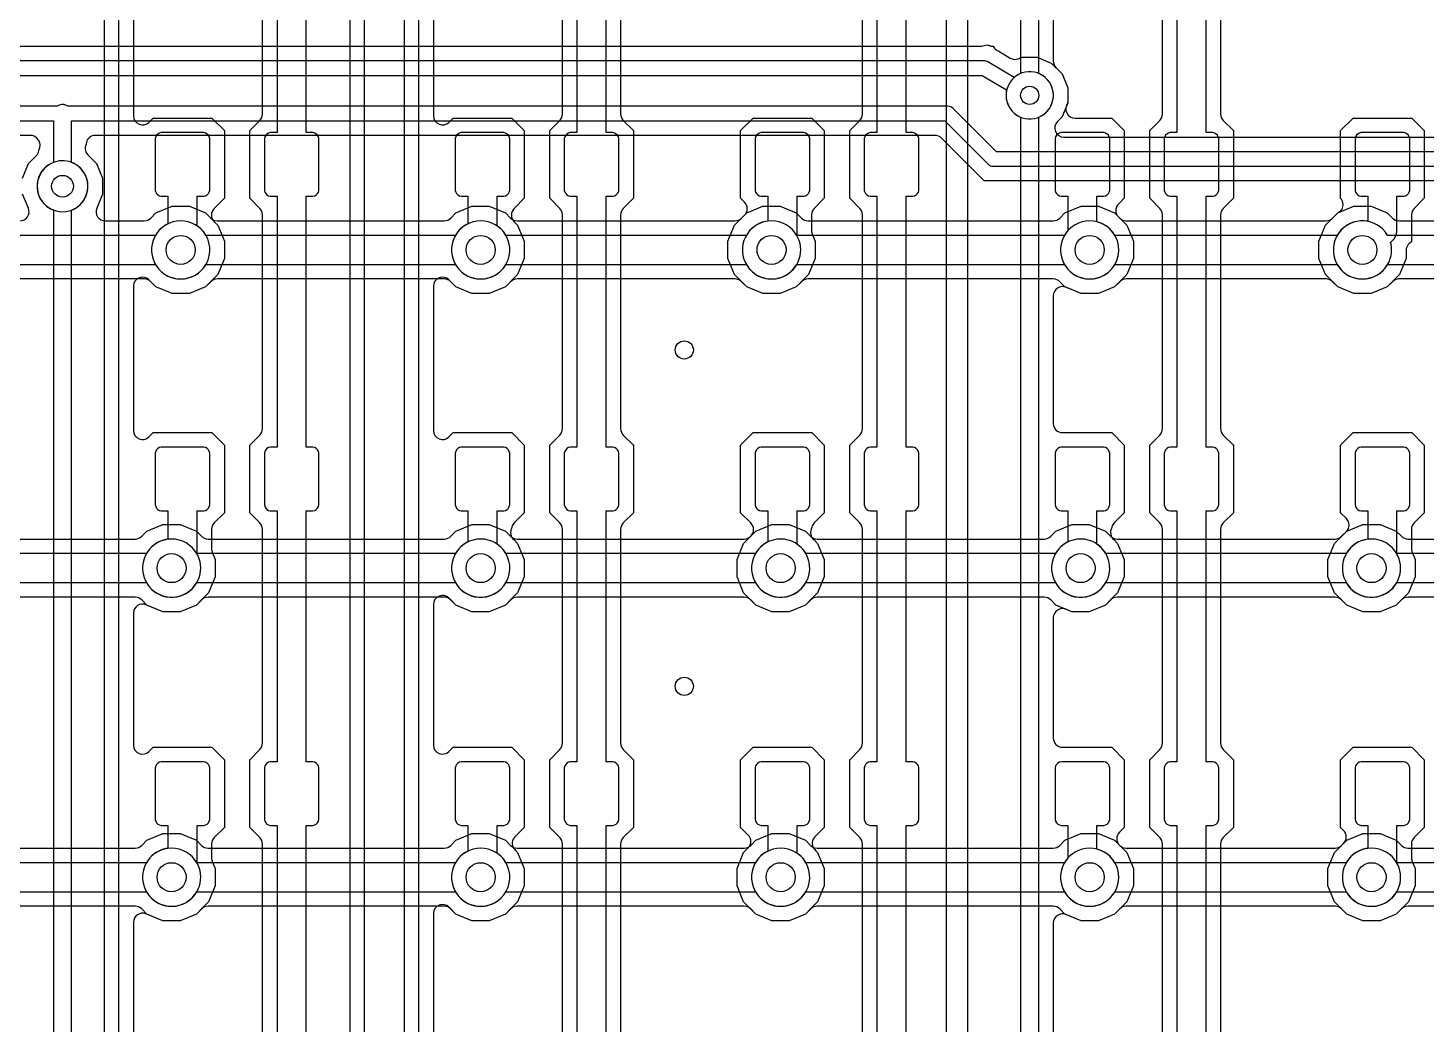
# Model space of a CAD drawing. Header units: millimetres. Extents: x -12.6 to 79.4, y -27 to 65.1.
# Drawn here: x 28.17 to 47.7, y 8.74 to 22.66 of the extents above; entities that cross this region are included whole.
import ezdxf

# ---------------------------------------------------------------- set-up
doc = ezdxf.new("R2010")
doc.units = ezdxf.units.MM

msp = doc.modelspace()

# ---------------------------------------------------------------- linework, layer by layer
at = {"layer": '16_copper'}
for points in [[(33.426, 43.392), (33.426, 4.76)], [(41.3, 4.386), (41.3, 42.99)], [(32.664, 42.738), (32.664, -4.369)], [(29.235, 42.503), (29.235, -4.257)], [(31.648, 24.702), (31.648, 21.196), (31.553, 21.196), (31.529, 21.19), (31.507, 21.177), (31.49, 21.16), (31.477, 21.138), (31.471, 21.114), (31.471, 20.39), (31.477, 20.366), (31.49, 20.344), (31.507, 20.326), (31.529, 20.314), (31.553, 20.307), (31.648, 20.307), (31.648, 16.802), (31.553, 16.802), (31.529, 16.796), (31.507, 16.783), (31.49, 16.765), (31.477, 16.744), (31.471, 16.719), (31.471, 15.996), (31.477, 15.972), (31.49, 15.95), (31.507, 15.932), (31.529, 15.92), (31.553, 15.913), (31.648, 15.913), (31.648, 12.408), (31.553, 12.408), (31.529, 12.401), (31.507, 12.389), (31.49, 12.371), (31.477, 12.349), (31.471, 12.325), (31.471, 11.602), (31.477, 11.577), (31.49, 11.556), (31.507, 11.538), (31.529, 11.525), (31.553, 11.519), (31.648, 11.519), (31.648, 8.014)], [(32.055, 8.014), (32.055, 11.519), (32.15, 11.519), (32.174, 11.525), (32.196, 11.538), (32.214, 11.556), (32.226, 11.577), (32.233, 11.602), (32.233, 12.325), (32.226, 12.349), (32.214, 12.371), (32.196, 12.389), (32.174, 12.401), (32.15, 12.408), (32.055, 12.408), (32.055, 15.913), (32.15, 15.913), (32.174, 15.92), (32.196, 15.932), (32.214, 15.95), (32.226, 15.972), (32.233, 15.996), (32.233, 16.719), (32.226, 16.744), (32.214, 16.765), (32.196, 16.783), (32.174, 16.796), (32.15, 16.802), (32.055, 16.802), (32.055, 20.307), (32.15, 20.307), (32.174, 20.314), (32.196, 20.326), (32.214, 20.344), (32.226, 20.366), (32.233, 20.39), (32.233, 21.114), (32.226, 21.138), (32.214, 21.16), (32.196, 21.177), (32.174, 21.19), (32.15, 21.196), (32.055, 21.196), (32.055, 24.702)], [(35.839, 24.702), (35.839, 21.196), (35.744, 21.196), (35.72, 21.19), (35.698, 21.177), (35.681, 21.16), (35.668, 21.138), (35.662, 21.114), (35.662, 20.39), (35.668, 20.366), (35.681, 20.344), (35.698, 20.326), (35.72, 20.314), (35.744, 20.307), (35.839, 20.307), (35.839, 16.802), (35.744, 16.802), (35.72, 16.796), (35.698, 16.783), (35.681, 16.765), (35.668, 16.744), (35.662, 16.719), (35.662, 15.996), (35.668, 15.972), (35.681, 15.95), (35.698, 15.932), (35.72, 15.92), (35.744, 15.913), (35.839, 15.913), (35.839, 12.408), (35.744, 12.408), (35.72, 12.401), (35.698, 12.389), (35.681, 12.371), (35.668, 12.349), (35.662, 12.325), (35.662, 11.602), (35.668, 11.577), (35.681, 11.556), (35.698, 11.538), (35.72, 11.525), (35.744, 11.519), (35.839, 11.519), (35.839, 8.014)], [(36.246, 8.014), (36.246, 11.519), (36.341, 11.519), (36.365, 11.525), (36.387, 11.538), (36.405, 11.556), (36.417, 11.577), (36.424, 11.602), (36.424, 12.325), (36.417, 12.349), (36.405, 12.371), (36.387, 12.389), (36.365, 12.401), (36.341, 12.408), (36.246, 12.408), (36.246, 15.913), (36.341, 15.913), (36.365, 15.92), (36.387, 15.932), (36.405, 15.95), (36.417, 15.972), (36.424, 15.996), (36.424, 16.719), (36.417, 16.744), (36.405, 16.765), (36.387, 16.783), (36.365, 16.796), (36.341, 16.802), (36.246, 16.802), (36.246, 20.307), (36.341, 20.307), (36.365, 20.314), (36.387, 20.326), (36.405, 20.344), (36.417, 20.366), (36.424, 20.39), (36.424, 21.114), (36.417, 21.138), (36.405, 21.16), (36.387, 21.177), (36.365, 21.19), (36.341, 21.196), (36.246, 21.196), (36.246, 24.702)], [(40.03, 24.702), (40.03, 21.196), (39.935, 21.196), (39.911, 21.19), (39.889, 21.177), (39.872, 21.16), (39.859, 21.138), (39.853, 21.114), (39.853, 20.39), (39.859, 20.366), (39.872, 20.344), (39.889, 20.326), (39.911, 20.314), (39.935, 20.307), (40.03, 20.307), (40.03, 16.802), (39.935, 16.802), (39.911, 16.796), (39.889, 16.783), (39.872, 16.765), (39.859, 16.744), (39.853, 16.719), (39.853, 15.996), (39.859, 15.972), (39.872, 15.95), (39.889, 15.932), (39.911, 15.92), (39.935, 15.913), (40.03, 15.913), (40.03, 12.408), (39.935, 12.408), (39.911, 12.401), (39.889, 12.389), (39.872, 12.371), (39.859, 12.349), (39.853, 12.325), (39.853, 11.602), (39.859, 11.577), (39.872, 11.556), (39.889, 11.538), (39.911, 11.525), (39.935, 11.519), (40.03, 11.519), (40.03, 8.014)], [(40.437, 8.014), (40.437, 11.519), (40.532, 11.519), (40.556, 11.525), (40.578, 11.538), (40.596, 11.556), (40.608, 11.577), (40.615, 11.602), (40.615, 12.325), (40.608, 12.349), (40.596, 12.371), (40.578, 12.389), (40.556, 12.401), (40.532, 12.408), (40.437, 12.408), (40.437, 15.913), (40.532, 15.913), (40.556, 15.92), (40.578, 15.932), (40.596, 15.95), (40.608, 15.972), (40.615, 15.996), (40.615, 16.719), (40.608, 16.744), (40.596, 16.765), (40.578, 16.783), (40.556, 16.796), (40.532, 16.802), (40.437, 16.802), (40.437, 20.307), (40.532, 20.307), (40.556, 20.314), (40.578, 20.326), (40.596, 20.344), (40.608, 20.366), (40.615, 20.39), (40.615, 21.114), (40.608, 21.138), (40.596, 21.16), (40.578, 21.177), (40.556, 21.19), (40.532, 21.196), (40.437, 21.196), (40.437, 24.702)], [(44.221, 24.702), (44.221, 21.196), (44.126, 21.196), (44.102, 21.19), (44.08, 21.177), (44.063, 21.16), (44.05, 21.138), (44.044, 21.114), (44.044, 20.39), (44.05, 20.366), (44.063, 20.344), (44.08, 20.326), (44.102, 20.314), (44.126, 20.307), (44.221, 20.307), (44.221, 16.802), (44.126, 16.802), (44.102, 16.796), (44.08, 16.783), (44.063, 16.765), (44.05, 16.744), (44.044, 16.719), (44.044, 15.996), (44.05, 15.972), (44.063, 15.95), (44.08, 15.932), (44.102, 15.92), (44.126, 15.913), (44.221, 15.913), (44.221, 12.408), (44.126, 12.408), (44.102, 12.401), (44.08, 12.389), (44.063, 12.371), (44.05, 12.349), (44.044, 12.325), (44.044, 11.602), (44.05, 11.577), (44.063, 11.556), (44.08, 11.538), (44.102, 11.525), (44.126, 11.519), (44.221, 11.519), (44.221, 8.014)], [(44.628, 8.014), (44.628, 11.519), (44.723, 11.519), (44.747, 11.525), (44.769, 11.538), (44.787, 11.556), (44.799, 11.577), (44.806, 11.602), (44.806, 12.325), (44.799, 12.349), (44.787, 12.371), (44.769, 12.389), (44.747, 12.401), (44.723, 12.408), (44.628, 12.408), (44.628, 15.913), (44.723, 15.913), (44.747, 15.92), (44.769, 15.932), (44.787, 15.95), (44.799, 15.972), (44.806, 15.996), (44.806, 16.719), (44.799, 16.744), (44.787, 16.765), (44.769, 16.783), (44.747, 16.796), (44.723, 16.802), (44.628, 16.802), (44.628, 20.307), (44.723, 20.307), (44.747, 20.314), (44.769, 20.326), (44.787, 20.344), (44.799, 20.366), (44.806, 20.39), (44.806, 21.114), (44.799, 21.138), (44.787, 21.16), (44.769, 21.177), (44.747, 21.19), (44.723, 21.196), (44.628, 21.196), (44.628, 24.702)]]:
    msp.add_lwpolyline(points, dxfattribs=at)
for points in [[(33.63, 4.76), (33.63, 43.434, 0.198912)], [(40.996, 43.053), (40.996, 4.386, 0.687676)], [(32.868, -4.461), (32.868, 42.738, 0.943616)], [(29.439, -4.257), (29.439, 42.545, 0.198912)], [(42.037, 35.001), (42.037, 22.022, 0.666667), (42.037, 21.412), (42.037, -8.406)], [(42.291, -8.458), (42.291, 21.412, 0.666667), (42.291, 22.022), (42.291, 35.001, 0.966785)], [(31.445, 8.272), (31.445, 11.26, 0.198912), (31.408, 11.35), (31.267, 11.491), (31.267, 12.436), (31.408, 12.577, 0.198912), (31.445, 12.667), (31.445, 15.654, 0.198912), (31.408, 15.744), (31.267, 15.885), (31.267, 16.83), (31.408, 16.971, 0.198912), (31.445, 17.061), (31.445, 20.049, 0.198912), (31.408, 20.138), (31.267, 20.279), (31.267, 21.225), (31.408, 21.365, 0.198912), (31.445, 21.455), (31.445, 24.443, 0.198912)], [(35.636, 8.272), (35.636, 11.26, 0.198912), (35.599, 11.35), (35.458, 11.491), (35.458, 12.436), (35.599, 12.577, 0.198912), (35.636, 12.667), (35.636, 15.654, 0.198912), (35.599, 15.744), (35.458, 15.885), (35.458, 16.83), (35.599, 16.971, 0.198912), (35.636, 17.061), (35.636, 20.049, 0.198912), (35.599, 20.138), (35.458, 20.279), (35.458, 21.225), (35.599, 21.365, 0.198912), (35.636, 21.455), (35.636, 24.443, 0.198912)], [(36.449, 24.443), (36.449, 21.455, 0.198912), (36.486, 21.365), (36.627, 21.225), (36.627, 20.279), (36.486, 20.138, 0.198912), (36.449, 20.049), (36.449, 17.061, 0.198912), (36.486, 16.971), (36.627, 16.83), (36.627, 15.885), (36.486, 15.744, 0.198912), (36.449, 15.654), (36.449, 12.667, 0.198912), (36.486, 12.577), (36.627, 12.436), (36.627, 11.491), (36.486, 11.35, 0.198912), (36.449, 11.26), (36.449, 8.272, 0.198912)], [(39.827, 8.272), (39.827, 11.26, 0.198912), (39.79, 11.35), (39.649, 11.491), (39.649, 12.436), (39.79, 12.577, 0.198912), (39.827, 12.667), (39.827, 15.654, 0.198912), (39.79, 15.744), (39.649, 15.885), (39.649, 16.83), (39.79, 16.971, 0.198912), (39.827, 17.061), (39.827, 20.049, 0.198912), (39.79, 20.138), (39.649, 20.279), (39.649, 21.225), (39.79, 21.365, 0.198912), (39.827, 21.455), (39.827, 24.443, 0.198912)], [(44.018, 8.272), (44.018, 11.26, 0.198912), (43.981, 11.35), (43.84, 11.491), (43.84, 12.436), (43.981, 12.577, 0.198912), (44.018, 12.667), (44.018, 15.654, 0.198912), (43.981, 15.744), (43.84, 15.885), (43.84, 16.83), (43.981, 16.971, 0.198912), (44.018, 17.061), (44.018, 20.049, 0.198912), (43.981, 20.138), (43.84, 20.279), (43.84, 21.225), (43.981, 21.365, 0.198912), (44.018, 21.455), (44.018, 24.443, 0.198912)], [(44.831, 24.443), (44.831, 21.455, 0.198912), (44.868, 21.365), (45.009, 21.225), (45.009, 20.279), (44.868, 20.138, 0.198912), (44.831, 20.049), (44.831, 17.061, 0.198912), (44.868, 16.971), (45.009, 16.83), (45.009, 15.885), (44.868, 15.744, 0.198912), (44.831, 15.654), (44.831, 12.667, 0.198912), (44.868, 12.577), (45.009, 12.436), (45.009, 11.491), (44.868, 11.35, 0.198912), (44.831, 11.26), (44.831, 8.272, 0.198912)], [(29.642, 23.368), (29.642, 21.43, 0.668185), (29.859, 21.34), (29.918, 21.399), (30.737, 21.399), (30.912, 21.225), (30.912, 20.279), (30.771, 20.138, 0.426167), (30.771, 19.951), (30.819, 19.903), (30.912, 19.679), (30.912, 19.437), (30.819, 19.213), (30.648, 19.041), (30.423, 18.948), (30.181, 18.948), (29.957, 19.041), (29.859, 19.139, 0.668185), (29.642, 19.05), (29.642, 17.035, 0.668185), (29.859, 16.946), (29.918, 17.005), (30.737, 17.005), (30.912, 16.83), (30.912, 15.885), (30.771, 15.744, 0.198912), (30.734, 15.654), (30.734, 15.382, 0.098491), (30.744, 15.334), (30.785, 15.234), (30.785, 14.992), (30.692, 14.768), (30.521, 14.596), (30.296, 14.503), (30.054, 14.503), (29.817, 14.601, 0.534518), (29.642, 14.484), (29.642, 12.641, 0.668185), (29.859, 12.551), (29.918, 12.611), (30.737, 12.611), (30.912, 12.436), (30.912, 11.491), (30.771, 11.35, 0.198912), (30.734, 11.26), (30.734, 11.064, 0.098491), (30.744, 11.016), (30.785, 10.916), (30.785, 10.674), (30.692, 10.45), (30.521, 10.278), (30.296, 10.185), (30.054, 10.185), (29.817, 10.283, 0.534518), (29.642, 10.166), (29.642, 8.247, 0.668185)], [(33.833, 23.368), (33.833, 21.43, 0.668185), (34.05, 21.34), (34.109, 21.399), (34.928, 21.399), (35.103, 21.225), (35.103, 20.279), (34.962, 20.138, 0.426167), (34.962, 19.951), (35.01, 19.903), (35.103, 19.679), (35.103, 19.437), (35.01, 19.213), (34.839, 19.041), (34.614, 18.948), (34.372, 18.948), (34.148, 19.041), (34.05, 19.139, 0.668185), (33.833, 19.05), (33.833, 17.035, 0.668185), (34.05, 16.946), (34.109, 17.005), (34.928, 17.005), (35.103, 16.83), (35.103, 15.885), (34.962, 15.744, 0.133073), (34.929, 15.687), (34.928, 15.679, 0.358949), (34.962, 15.506), (35.01, 15.458), (35.103, 15.234), (35.103, 14.992), (35.01, 14.768), (34.839, 14.596), (34.614, 14.503), (34.372, 14.503), (34.148, 14.596), (34.05, 14.694, 0.668185), (33.833, 14.605), (33.833, 12.641, 0.668185), (34.05, 12.551), (34.109, 12.611), (34.928, 12.611), (35.103, 12.436), (35.103, 11.491), (34.971, 11.359, 0.345798), (34.952, 11.203), (34.97, 11.181, 0.095198), (35.01, 11.14), (35.103, 10.916), (35.103, 10.674), (35.01, 10.45), (34.839, 10.278), (34.614, 10.185), (34.372, 10.185), (34.148, 10.278), (34.05, 10.376, 0.668185), (33.833, 10.287), (33.833, 8.247, 0.668185)], [(42.494, 23.342), (42.494, 22.194, 0.198912), (42.531, 22.104), (42.616, 22.019), (42.697, 21.823), (42.697, 21.611, 0.63381), (42.8, 21.399), (43.31, 21.399), (43.485, 21.225), (43.485, 20.279), (43.404, 20.198, 0.414224), (43.404, 20.018), (43.519, 19.903), (43.612, 19.679), (43.612, 19.437), (43.519, 19.213), (43.348, 19.041), (43.123, 18.948), (42.881, 18.948), (42.67, 19.036, 0.534518), (42.494, 18.919), (42.494, 17.132, 0.414214), (42.621, 17.005), (43.31, 17.005), (43.485, 16.83), (43.485, 15.885), (43.344, 15.744, 0.133073), (43.311, 15.687), (43.31, 15.679, 0.358964), (43.344, 15.506), (43.392, 15.458), (43.485, 15.234), (43.485, 14.992), (43.392, 14.768), (43.221, 14.596), (42.996, 14.503), (42.754, 14.503), (42.67, 14.538, 0.534518), (42.494, 14.421), (42.494, 12.738, 0.414214), (42.621, 12.611), (43.31, 12.611), (43.485, 12.436), (43.485, 11.491), (43.417, 11.422, 0.414224), (43.417, 11.243), (43.519, 11.14), (43.612, 10.916), (43.612, 10.674), (43.519, 10.45), (43.348, 10.278), (43.123, 10.185), (42.881, 10.185), (42.67, 10.273, 0.534518), (42.494, 10.156), (42.494, 8.344, 0.414214)], [(28.778, -7.239), (28.778, 20.115, 0.981272), (28.537, 20.784), (28.494, 20.767, 0.654591), (28.524, 20.115), (28.524, -7.186)]]:
    msp.add_lwpolyline(points, format="xyb", dxfattribs=at)
for points in [[(38.436, 18.948), (38.212, 19.041), (38.04, 19.213), (37.948, 19.437), (37.948, 19.679), (38.04, 19.903), (38.181, 20.044, 0.414219), (38.181, 20.223), (38.125, 20.279), (38.125, 21.225), (38.3, 21.399), (39.119, 21.399), (39.294, 21.225), (39.294, 20.279), (39.153, 20.138, 0.198912), (39.116, 20.049), (39.116, 19.827, 0.098491), (39.126, 19.779), (39.167, 19.679), (39.167, 19.437), (39.074, 19.213), (38.903, 19.041), (38.678, 18.948)], [(46.691, 18.948), (46.467, 19.041), (46.295, 19.213), (46.203, 19.437), (46.203, 19.679), (46.295, 19.903), (46.468, 20.076, 0.400333), (46.534, 20.238), (46.529, 20.246, 0.064011), (46.507, 20.278), (46.507, 21.225), (46.682, 21.399), (47.501, 21.399), (47.676, 21.225), (47.676, 20.279), (47.535, 20.138, 0.198912), (47.498, 20.049), (47.498, 19.669, 0.308004), (47.422, 19.54), (47.422, 19.437), (47.329, 19.213), (47.158, 19.041), (46.933, 18.948)], [(30.382, 19.159, 0.665576), (30.531, 19.895), (30.531, 20.307), (30.626, 20.307), (30.65, 20.314), (30.672, 20.326), (30.69, 20.344), (30.702, 20.366), (30.709, 20.39), (30.709, 21.114), (30.702, 21.138), (30.69, 21.16), (30.672, 21.177), (30.65, 21.19), (30.626, 21.196), (30.029, 21.196), (30.005, 21.19), (29.983, 21.177), (29.966, 21.16), (29.953, 21.138), (29.947, 21.114), (29.947, 20.39), (29.953, 20.366), (29.966, 20.344), (29.983, 20.326), (30.005, 20.314), (30.029, 20.307), (30.124, 20.307), (30.124, 19.924), (30.122, 19.923), (30.076, 19.897), (30.034, 19.864), (29.996, 19.827), (29.964, 19.784), (29.937, 19.738), (29.917, 19.689), (29.903, 19.637), (29.896, 19.585), (29.896, 19.531), (29.903, 19.479), (29.917, 19.427), (29.937, 19.378), (29.964, 19.332), (29.996, 19.289), (30.034, 19.252), (30.076, 19.219), (30.122, 19.193), (30.171, 19.172), (30.223, 19.159), (30.276, 19.152), (30.329, 19.152)], [(34.573, 19.159, 0.665576), (34.722, 19.895), (34.722, 20.307), (34.817, 20.307), (34.841, 20.314), (34.863, 20.326), (34.881, 20.344), (34.893, 20.366), (34.9, 20.39), (34.9, 21.114), (34.893, 21.138), (34.881, 21.16), (34.863, 21.177), (34.841, 21.19), (34.817, 21.196), (34.22, 21.196), (34.196, 21.19), (34.174, 21.177), (34.157, 21.16), (34.144, 21.138), (34.138, 21.114), (34.138, 20.39), (34.144, 20.366), (34.157, 20.344), (34.174, 20.326), (34.196, 20.314), (34.22, 20.307), (34.315, 20.307), (34.315, 19.924), (34.313, 19.923), (34.267, 19.897), (34.225, 19.864), (34.187, 19.827), (34.155, 19.784), (34.128, 19.738), (34.108, 19.689), (34.094, 19.637), (34.087, 19.585), (34.087, 19.531), (34.094, 19.479), (34.108, 19.427), (34.128, 19.378), (34.155, 19.332), (34.187, 19.289), (34.225, 19.252), (34.267, 19.219), (34.313, 19.193), (34.362, 19.172), (34.414, 19.159), (34.467, 19.152), (34.52, 19.152)], [(38.637, 19.159, 0.453092), (38.943, 19.689), (38.922, 19.738), (38.913, 19.755), (38.913, 20.307), (39.008, 20.307), (39.032, 20.314), (39.054, 20.326), (39.072, 20.344), (39.084, 20.366), (39.091, 20.39), (39.091, 21.114), (39.084, 21.138), (39.072, 21.16), (39.054, 21.177), (39.032, 21.19), (39.008, 21.196), (38.411, 21.196), (38.387, 21.19), (38.365, 21.177), (38.348, 21.16), (38.335, 21.138), (38.329, 21.114), (38.329, 20.39), (38.335, 20.366), (38.348, 20.344), (38.365, 20.326), (38.387, 20.314), (38.411, 20.307), (38.506, 20.307), (38.506, 19.961), (38.478, 19.957), (38.426, 19.944), (38.377, 19.923), (38.331, 19.897), (38.289, 19.864), (38.251, 19.827), (38.219, 19.784), (38.192, 19.738), (38.172, 19.689), (38.158, 19.637), (38.151, 19.585), (38.151, 19.531), (38.158, 19.479), (38.172, 19.427), (38.192, 19.378), (38.219, 19.332), (38.251, 19.289), (38.289, 19.252), (38.331, 19.219), (38.377, 19.193), (38.426, 19.172), (38.478, 19.159), (38.531, 19.152), (38.584, 19.152)], [(43.082, 19.159, 0.797382), (43.104, 19.952), (43.104, 20.307), (43.199, 20.307), (43.223, 20.314), (43.245, 20.326), (43.263, 20.344), (43.275, 20.366), (43.282, 20.39), (43.282, 21.114), (43.275, 21.138), (43.263, 21.16), (43.245, 21.177), (43.223, 21.19), (43.199, 21.196), (42.602, 21.196), (42.578, 21.19), (42.556, 21.177), (42.539, 21.16), (42.526, 21.138), (42.52, 21.114), (42.52, 20.39), (42.526, 20.366), (42.539, 20.344), (42.556, 20.326), (42.578, 20.314), (42.602, 20.307), (42.697, 20.307), (42.697, 19.828), (42.696, 19.827), (42.664, 19.784), (42.637, 19.738), (42.617, 19.689), (42.603, 19.637), (42.596, 19.585), (42.596, 19.531), (42.603, 19.479), (42.617, 19.427), (42.637, 19.378), (42.664, 19.332), (42.696, 19.289), (42.734, 19.252), (42.776, 19.219), (42.822, 19.193), (42.871, 19.172), (42.923, 19.159), (42.976, 19.152), (43.029, 19.152)], [(46.892, 19.159, 0.414214), (47.212, 19.637), (47.205, 19.663, 0.25395), (47.295, 19.837), (47.295, 20.307), (47.39, 20.307), (47.414, 20.314), (47.436, 20.326), (47.454, 20.344), (47.466, 20.366), (47.473, 20.39), (47.473, 21.114), (47.466, 21.138), (47.454, 21.16), (47.436, 21.177), (47.414, 21.19), (47.39, 21.196), (46.793, 21.196), (46.769, 21.19), (46.747, 21.177), (46.73, 21.16), (46.717, 21.138), (46.711, 21.114), (46.711, 20.39), (46.717, 20.366), (46.73, 20.344), (46.747, 20.326), (46.769, 20.314), (46.793, 20.307), (46.888, 20.307), (46.888, 19.958), (46.839, 19.964), (46.786, 19.964), (46.733, 19.957), (46.681, 19.944), (46.632, 19.923), (46.586, 19.897), (46.544, 19.864), (46.506, 19.827), (46.474, 19.784), (46.447, 19.738), (46.427, 19.689), (46.413, 19.637), (46.406, 19.585), (46.406, 19.531), (46.413, 19.479), (46.427, 19.427), (46.447, 19.378), (46.474, 19.332), (46.506, 19.289), (46.544, 19.252), (46.586, 19.219), (46.632, 19.193), (46.681, 19.172), (46.733, 19.159), (46.786, 19.152), (46.839, 19.152)], [(38.563, 14.503), (38.339, 14.596), (38.167, 14.768), (38.075, 14.992), (38.075, 15.234), (38.167, 15.458), (38.266, 15.557, 0.426167), (38.266, 15.744), (38.125, 15.885), (38.125, 16.83), (38.3, 17.005), (39.119, 17.005), (39.294, 16.83), (39.294, 15.885), (39.153, 15.744, 0.133073), (39.12, 15.687), (39.119, 15.679, 0.358949), (39.153, 15.506), (39.201, 15.458), (39.294, 15.234), (39.294, 14.992), (39.201, 14.768), (39.03, 14.596), (38.805, 14.503)], [(46.818, 14.503), (46.594, 14.596), (46.422, 14.768), (46.33, 14.992), (46.33, 15.234), (46.422, 15.458), (46.588, 15.624, 0.414219), (46.588, 15.804), (46.507, 15.885), (46.507, 16.83), (46.682, 17.005), (47.501, 17.005), (47.676, 16.83), (47.676, 15.885), (47.535, 15.744, 0.198912), (47.498, 15.654), (47.498, 15.382, 0.098491), (47.508, 15.334), (47.549, 15.234), (47.549, 14.992), (47.456, 14.768), (47.285, 14.596), (47.06, 14.503)], [(30.255, 14.714, 0.453092), (30.561, 15.244), (30.54, 15.293), (30.531, 15.31), (30.531, 15.913), (30.626, 15.913), (30.65, 15.92), (30.672, 15.932), (30.69, 15.95), (30.702, 15.972), (30.709, 15.996), (30.709, 16.719), (30.702, 16.744), (30.69, 16.765), (30.672, 16.783), (30.65, 16.796), (30.626, 16.802), (30.029, 16.802), (30.005, 16.796), (29.983, 16.783), (29.966, 16.765), (29.953, 16.744), (29.947, 16.719), (29.947, 15.996), (29.953, 15.972), (29.966, 15.95), (29.983, 15.932), (30.005, 15.92), (30.029, 15.913), (30.124, 15.913), (30.124, 15.516), (30.096, 15.512), (30.044, 15.499), (29.995, 15.478), (29.949, 15.452), (29.907, 15.419), (29.869, 15.382), (29.837, 15.339), (29.81, 15.293), (29.79, 15.244), (29.776, 15.192), (29.769, 15.14), (29.769, 15.086), (29.776, 15.034), (29.79, 14.982), (29.81, 14.933), (29.837, 14.887), (29.869, 14.844), (29.907, 14.807), (29.949, 14.774), (29.995, 14.748), (30.044, 14.727), (30.096, 14.714), (30.149, 14.707), (30.202, 14.707)], [(34.573, 14.714, 0.665576), (34.722, 15.45), (34.722, 15.913), (34.817, 15.913), (34.841, 15.92), (34.863, 15.932), (34.881, 15.95), (34.893, 15.972), (34.9, 15.996), (34.9, 16.719), (34.893, 16.744), (34.881, 16.765), (34.863, 16.783), (34.841, 16.796), (34.817, 16.802), (34.22, 16.802), (34.196, 16.796), (34.174, 16.783), (34.157, 16.765), (34.144, 16.744), (34.138, 16.719), (34.138, 15.996), (34.144, 15.972), (34.157, 15.95), (34.174, 15.932), (34.196, 15.92), (34.22, 15.913), (34.315, 15.913), (34.315, 15.479), (34.313, 15.478), (34.267, 15.452), (34.225, 15.419), (34.187, 15.382), (34.155, 15.339), (34.128, 15.293), (34.108, 15.244), (34.094, 15.192), (34.087, 15.14), (34.087, 15.086), (34.094, 15.034), (34.108, 14.982), (34.128, 14.933), (34.155, 14.887), (34.187, 14.844), (34.225, 14.807), (34.267, 14.774), (34.313, 14.748), (34.362, 14.727), (34.414, 14.714), (34.467, 14.707), (34.52, 14.707)], [(38.764, 14.714, 0.665576), (38.913, 15.45), (38.913, 15.913), (39.008, 15.913), (39.032, 15.92), (39.054, 15.932), (39.072, 15.95), (39.084, 15.972), (39.091, 15.996), (39.091, 16.719), (39.084, 16.744), (39.072, 16.765), (39.054, 16.783), (39.032, 16.796), (39.008, 16.802), (38.411, 16.802), (38.387, 16.796), (38.365, 16.783), (38.348, 16.765), (38.335, 16.744), (38.329, 16.719), (38.329, 15.996), (38.335, 15.972), (38.348, 15.95), (38.365, 15.932), (38.387, 15.92), (38.411, 15.913), (38.506, 15.913), (38.506, 15.479), (38.504, 15.478), (38.458, 15.452), (38.416, 15.419), (38.378, 15.382), (38.346, 15.339), (38.319, 15.293), (38.299, 15.244), (38.285, 15.192), (38.278, 15.14), (38.278, 15.086), (38.285, 15.034), (38.299, 14.982), (38.319, 14.933), (38.346, 14.887), (38.378, 14.844), (38.416, 14.807), (38.458, 14.774), (38.504, 14.748), (38.553, 14.727), (38.605, 14.714), (38.658, 14.707), (38.711, 14.707)], [(42.955, 14.714, 0.665576), (43.104, 15.45), (43.104, 15.913), (43.199, 15.913), (43.223, 15.92), (43.245, 15.932), (43.263, 15.95), (43.275, 15.972), (43.282, 15.996), (43.282, 16.719), (43.275, 16.744), (43.263, 16.765), (43.245, 16.783), (43.223, 16.796), (43.199, 16.802), (42.602, 16.802), (42.578, 16.796), (42.556, 16.783), (42.539, 16.765), (42.526, 16.744), (42.52, 16.719), (42.52, 15.996), (42.526, 15.972), (42.539, 15.95), (42.556, 15.932), (42.578, 15.92), (42.602, 15.913), (42.697, 15.913), (42.697, 15.479), (42.695, 15.478), (42.649, 15.452), (42.607, 15.419), (42.569, 15.382), (42.537, 15.339), (42.51, 15.293), (42.49, 15.244), (42.476, 15.192), (42.469, 15.14), (42.469, 15.086), (42.476, 15.034), (42.49, 14.982), (42.51, 14.933), (42.537, 14.887), (42.569, 14.844), (42.607, 14.807), (42.649, 14.774), (42.695, 14.748), (42.744, 14.727), (42.796, 14.714), (42.849, 14.707), (42.902, 14.707)], [(47.019, 14.714, 0.453092), (47.325, 15.244), (47.304, 15.293), (47.295, 15.31), (47.295, 15.913), (47.39, 15.913), (47.414, 15.92), (47.436, 15.932), (47.454, 15.95), (47.466, 15.972), (47.473, 15.996), (47.473, 16.719), (47.466, 16.744), (47.454, 16.765), (47.436, 16.783), (47.414, 16.796), (47.39, 16.802), (46.793, 16.802), (46.769, 16.796), (46.747, 16.783), (46.73, 16.765), (46.717, 16.744), (46.711, 16.719), (46.711, 15.996), (46.717, 15.972), (46.73, 15.95), (46.747, 15.932), (46.769, 15.92), (46.793, 15.913), (46.888, 15.913), (46.888, 15.516), (46.86, 15.512), (46.808, 15.499), (46.759, 15.478), (46.713, 15.452), (46.671, 15.419), (46.633, 15.382), (46.601, 15.339), (46.574, 15.293), (46.554, 15.244), (46.54, 15.192), (46.533, 15.14), (46.533, 15.086), (46.54, 15.034), (46.554, 14.982), (46.574, 14.933), (46.601, 14.887), (46.633, 14.844), (46.671, 14.807), (46.713, 14.774), (46.759, 14.748), (46.808, 14.727), (46.86, 14.714), (46.913, 14.707), (46.966, 14.707)], [(38.563, 10.185), (38.339, 10.278), (38.167, 10.45), (38.075, 10.674), (38.075, 10.916), (38.167, 11.14), (38.232, 11.205, 0.414219), (38.232, 11.384), (38.125, 11.491), (38.125, 12.436), (38.3, 12.611), (39.119, 12.611), (39.294, 12.436), (39.294, 11.491), (39.162, 11.359, 0.345798), (39.143, 11.203), (39.161, 11.181, 0.095198), (39.201, 11.14), (39.294, 10.916), (39.294, 10.674), (39.201, 10.45), (39.03, 10.278), (38.805, 10.185)], [(46.818, 10.185), (46.594, 10.278), (46.422, 10.45), (46.33, 10.674), (46.33, 10.916), (46.422, 11.14), (46.55, 11.268, 0.414219), (46.55, 11.448), (46.507, 11.491), (46.507, 12.436), (46.682, 12.611), (47.501, 12.611), (47.676, 12.436), (47.676, 11.491), (47.535, 11.35, 0.198912), (47.498, 11.26), (47.498, 11.064, 0.098491), (47.508, 11.016), (47.549, 10.916), (47.549, 10.674), (47.456, 10.45), (47.285, 10.278), (47.06, 10.185)], [(30.255, 10.396, 0.453092), (30.561, 10.926), (30.54, 10.975), (30.531, 10.992), (30.531, 11.519), (30.626, 11.519), (30.65, 11.525), (30.672, 11.538), (30.69, 11.556), (30.702, 11.577), (30.709, 11.602), (30.709, 12.325), (30.702, 12.349), (30.69, 12.371), (30.672, 12.389), (30.65, 12.401), (30.626, 12.408), (30.029, 12.408), (30.005, 12.401), (29.983, 12.389), (29.966, 12.371), (29.953, 12.349), (29.947, 12.325), (29.947, 11.602), (29.953, 11.577), (29.966, 11.556), (29.983, 11.538), (30.005, 11.525), (30.029, 11.519), (30.124, 11.519), (30.124, 11.198), (30.096, 11.194), (30.044, 11.181), (29.995, 11.16), (29.949, 11.134), (29.907, 11.101), (29.869, 11.064), (29.837, 11.021), (29.81, 10.975), (29.79, 10.926), (29.776, 10.874), (29.769, 10.822), (29.769, 10.768), (29.776, 10.716), (29.79, 10.664), (29.81, 10.615), (29.837, 10.569), (29.869, 10.526), (29.907, 10.489), (29.949, 10.456), (29.995, 10.43), (30.044, 10.409), (30.096, 10.396), (30.149, 10.389), (30.202, 10.389)], [(34.573, 10.396, 0.665576), (34.722, 11.132), (34.722, 11.519), (34.817, 11.519), (34.841, 11.525), (34.863, 11.538), (34.881, 11.556), (34.893, 11.577), (34.9, 11.602), (34.9, 12.325), (34.893, 12.349), (34.881, 12.371), (34.863, 12.389), (34.841, 12.401), (34.817, 12.408), (34.22, 12.408), (34.196, 12.401), (34.174, 12.389), (34.157, 12.371), (34.144, 12.349), (34.138, 12.325), (34.138, 11.602), (34.144, 11.577), (34.157, 11.556), (34.174, 11.538), (34.196, 11.525), (34.22, 11.519), (34.315, 11.519), (34.315, 11.161), (34.313, 11.16), (34.267, 11.134), (34.225, 11.101), (34.187, 11.064), (34.155, 11.021), (34.128, 10.975), (34.108, 10.926), (34.094, 10.874), (34.087, 10.822), (34.087, 10.768), (34.094, 10.716), (34.108, 10.664), (34.128, 10.615), (34.155, 10.569), (34.187, 10.526), (34.225, 10.489), (34.267, 10.456), (34.313, 10.43), (34.362, 10.409), (34.414, 10.396), (34.467, 10.389), (34.52, 10.389)], [(38.764, 10.396, 0.665576), (38.913, 11.132), (38.913, 11.519), (39.008, 11.519), (39.032, 11.525), (39.054, 11.538), (39.072, 11.556), (39.084, 11.577), (39.091, 11.602), (39.091, 12.325), (39.084, 12.349), (39.072, 12.371), (39.054, 12.389), (39.032, 12.401), (39.008, 12.408), (38.411, 12.408), (38.387, 12.401), (38.365, 12.389), (38.348, 12.371), (38.335, 12.349), (38.329, 12.325), (38.329, 11.602), (38.335, 11.577), (38.348, 11.556), (38.365, 11.538), (38.387, 11.525), (38.411, 11.519), (38.506, 11.519), (38.506, 11.161), (38.504, 11.16), (38.458, 11.134), (38.416, 11.101), (38.378, 11.064), (38.346, 11.021), (38.319, 10.975), (38.299, 10.926), (38.285, 10.874), (38.278, 10.822), (38.278, 10.768), (38.285, 10.716), (38.299, 10.664), (38.319, 10.615), (38.346, 10.569), (38.378, 10.526), (38.416, 10.489), (38.458, 10.456), (38.504, 10.43), (38.553, 10.409), (38.605, 10.396), (38.658, 10.389), (38.711, 10.389)], [(43.082, 10.396, 0.797382), (43.104, 11.189), (43.104, 11.519), (43.199, 11.519), (43.223, 11.525), (43.245, 11.538), (43.263, 11.556), (43.275, 11.577), (43.282, 11.602), (43.282, 12.325), (43.275, 12.349), (43.263, 12.371), (43.245, 12.389), (43.223, 12.401), (43.199, 12.408), (42.602, 12.408), (42.578, 12.401), (42.556, 12.389), (42.539, 12.371), (42.526, 12.349), (42.52, 12.325), (42.52, 11.602), (42.526, 11.577), (42.539, 11.556), (42.556, 11.538), (42.578, 11.525), (42.602, 11.519), (42.697, 11.519), (42.697, 11.065), (42.696, 11.064), (42.664, 11.021), (42.637, 10.975), (42.617, 10.926), (42.603, 10.874), (42.596, 10.822), (42.596, 10.768), (42.603, 10.716), (42.617, 10.664), (42.637, 10.615), (42.664, 10.569), (42.696, 10.526), (42.734, 10.489), (42.776, 10.456), (42.822, 10.43), (42.871, 10.409), (42.923, 10.396), (42.976, 10.389), (43.029, 10.389)], [(47.019, 10.396, 0.453092), (47.325, 10.926), (47.304, 10.975), (47.295, 10.992), (47.295, 11.519), (47.39, 11.519), (47.414, 11.525), (47.436, 11.538), (47.454, 11.556), (47.466, 11.577), (47.473, 11.602), (47.473, 12.325), (47.466, 12.349), (47.454, 12.371), (47.436, 12.389), (47.414, 12.401), (47.39, 12.408), (46.793, 12.408), (46.769, 12.401), (46.747, 12.389), (46.73, 12.371), (46.717, 12.349), (46.711, 12.325), (46.711, 11.602), (46.717, 11.577), (46.73, 11.556), (46.747, 11.538), (46.769, 11.525), (46.793, 11.519), (46.888, 11.519), (46.888, 11.198), (46.86, 11.194), (46.808, 11.181), (46.759, 11.16), (46.713, 11.134), (46.671, 11.101), (46.633, 11.064), (46.601, 11.021), (46.574, 10.975), (46.554, 10.926), (46.54, 10.874), (46.533, 10.822), (46.533, 10.768), (46.54, 10.716), (46.554, 10.664), (46.574, 10.615), (46.601, 10.569), (46.633, 10.526), (46.671, 10.489), (46.713, 10.456), (46.759, 10.43), (46.808, 10.409), (46.86, 10.396), (46.913, 10.389), (46.966, 10.389)]]:
    msp.add_lwpolyline(points, format="xyb", close=True, dxfattribs=at)
at = {"layer": '1_copper'}
for points in [[(5.081, 22.403), (41.476, 22.403, 0.061323), (41.507, 22.407), (41.578, 22.424, 0.084323), (41.616, 22.407), (41.624, 22.406, 0.039258), (41.649, 22.403), (41.655, 22.403, 0.194189), (41.731, 22.332), (41.89, 22.237, 0.232162), (42.002, 22.228), (42.004, 22.228), (42.058, 22.25), (42.27, 22.25), (42.466, 22.169), (42.616, 22.019), (42.697, 21.823), (42.697, 21.611), (42.616, 21.415), (42.551, 21.35, 0.668185), (42.641, 21.133), (53.31, 21.133, 0.198912)], [(-1.082, 21.996), (41.501, 21.996), (41.842, 21.792), (41.839, 21.782), (41.834, 21.739), (41.834, 21.695), (41.839, 21.652), (41.851, 21.611), (41.867, 21.571), (41.889, 21.533), (41.915, 21.499), (41.946, 21.468), (41.98, 21.442), (42.018, 21.42), (42.058, 21.404), (42.099, 21.392), (42.142, 21.387), (42.186, 21.387), (42.229, 21.392, 1), (42.099, 22.042), (42.058, 22.03, 0.098067), (41.946, 21.966), (41.581, 22.185, 0.13593), (41.529, 22.2), (-1.082, 22.2, 0.943616)], [(53.507, 20.93), (41.698, 20.93), (41.093, 21.535, 0.198912), (41.021, 21.565), (28.727, 21.565), (28.708, 21.577, 0.283135), (28.575, 21.565), (-2.032, 21.565, 0.198912)], [(-1.99, 21.361), (28.524, 21.361), (28.524, 20.779, 0.981272), (28.766, 20.11), (28.809, 20.127, 0.654591), (28.778, 20.779), (28.778, 21.361), (40.979, 21.361), (41.584, 20.756, 0.198912), (41.656, 20.726), (53.507, 20.726, 0.954409)], [(28.092, 20.558), (28.177, 20.764), (28.284, 20.87, 0.168017), (28.32, 20.945), (28.32, 20.953, 0.587413), (28.194, 21.158), (8.886, 21.158, 0.514611)], [(53.31, 20.523), (41.53, 20.523), (40.932, 21.121, 0.198912), (40.842, 21.158), (29.108, 21.158, 0.3458), (28.985, 21.061), (28.981, 21.033, 0.340107), (29.019, 20.87), (29.125, 20.764), (29.21, 20.558), (29.21, 20.336), (29.129, 20.14, 0.534518), (29.246, 19.964), (29.794, 19.964, 0.198912), (29.884, 20.002), (29.957, 20.075), (30.181, 20.168), (30.423, 20.168), (30.648, 20.075), (30.721, 20.002, 0.198912), (30.811, 19.964), (33.985, 19.964, 0.198912), (34.075, 20.002), (34.148, 20.075), (34.372, 20.168), (34.614, 20.168), (34.839, 20.075), (34.912, 20.002, 0.198912), (35.002, 19.964), (38.049, 19.964, 0.198912), (38.139, 20.002), (38.212, 20.075), (38.436, 20.168), (38.678, 20.168), (38.903, 20.075), (38.976, 20.002, 0.198912), (39.066, 19.964), (42.494, 19.964, 0.198912), (42.584, 20.002), (42.657, 20.075), (42.881, 20.168), (43.123, 20.168), (43.348, 20.075), (43.421, 20.002, 0.198912), (43.511, 19.964), (46.304, 19.964, 0.198912), (46.394, 20.002), (46.467, 20.075), (46.691, 20.168), (46.933, 20.168), (47.158, 20.075), (47.231, 20.002, 0.198912), (47.321, 19.964), (50.749, 19.964, 0.198917)], [(28.056, 19.964, 0.534518), (28.174, 20.14), (28.092, 20.336)], [(50.905, 19.761), (47.164, 19.761, 0.577351), (46.46, 19.761), (43.354, 19.761, 0.577351), (42.65, 19.761), (38.909, 19.761, 0.577351), (38.205, 19.761), (34.845, 19.761, 0.577351), (34.141, 19.761), (30.654, 19.761, 0.577351), (29.95, 19.761), (26.463, 19.761, 0.577351)], [(26.463, 19.355), (29.95, 19.355, 0.577351), (30.654, 19.355), (34.141, 19.355, 0.577351), (34.845, 19.355), (38.205, 19.355, 0.577351), (38.909, 19.355), (42.65, 19.355, 0.577351), (43.354, 19.355), (46.46, 19.355, 0.577351), (47.164, 19.355), (50.905, 19.355, 0.577351)], [(50.749, 19.152), (47.321, 19.152, 0.198912), (47.231, 19.114), (47.158, 19.041), (46.933, 18.948), (46.691, 18.948), (46.467, 19.041), (46.394, 19.114, 0.198912), (46.304, 19.152), (43.511, 19.152, 0.198912), (43.421, 19.114), (43.348, 19.041), (43.123, 18.948), (42.881, 18.948), (42.657, 19.041), (42.584, 19.114, 0.198912), (42.494, 19.152), (39.066, 19.152, 0.198912), (38.976, 19.114), (38.903, 19.041), (38.678, 18.948), (38.436, 18.948), (38.212, 19.041), (38.139, 19.114, 0.198912), (38.049, 19.152), (35.002, 19.152, 0.198912), (34.912, 19.114), (34.839, 19.041), (34.614, 18.948), (34.372, 18.948), (34.148, 19.041), (34.075, 19.114, 0.198912), (33.985, 19.152), (30.811, 19.152, 0.198912), (30.721, 19.114), (30.648, 19.041), (30.423, 18.948), (30.181, 18.948), (29.957, 19.041), (29.884, 19.114, 0.198912), (29.794, 19.152), (26.62, 19.152, 0.198912)], [(26.62, 15.519), (29.667, 15.519, 0.198912), (29.757, 15.557), (29.83, 15.63), (30.054, 15.723), (30.296, 15.723), (30.521, 15.63), (30.594, 15.557, 0.198912), (30.684, 15.519), (33.985, 15.519, 0.198912), (34.075, 15.557), (34.148, 15.63), (34.372, 15.723), (34.614, 15.723), (34.839, 15.63), (34.912, 15.557, 0.198912), (35.002, 15.519), (38.176, 15.519, 0.198912), (38.266, 15.557), (38.339, 15.63), (38.563, 15.723), (38.805, 15.723), (39.03, 15.63), (39.103, 15.557, 0.198912), (39.193, 15.519), (42.367, 15.519, 0.198912), (42.457, 15.557), (42.53, 15.63), (42.754, 15.723), (42.996, 15.723), (43.221, 15.63), (43.294, 15.557, 0.198912), (43.384, 15.519), (46.431, 15.519, 0.198912), (46.521, 15.557), (46.594, 15.63), (46.818, 15.723), (47.06, 15.723), (47.285, 15.63), (47.358, 15.557, 0.198912), (47.448, 15.519), (50.749, 15.519, 0.198912)], [(50.905, 15.316), (47.291, 15.316, 0.577351), (46.587, 15.316), (43.227, 15.316, 0.577351), (42.523, 15.316), (39.036, 15.316, 0.577351), (38.332, 15.316), (34.845, 15.316, 0.577351), (34.141, 15.316), (30.527, 15.316, 0.577351), (29.823, 15.316), (26.463, 15.316, 0.577351)], [(26.463, 14.91), (29.823, 14.91, 0.577351), (30.527, 14.91), (34.141, 14.91, 0.577351), (34.845, 14.91), (38.332, 14.91, 0.577351), (39.036, 14.91), (42.523, 14.91, 0.577351), (43.227, 14.91), (46.587, 14.91, 0.577351), (47.291, 14.91), (50.905, 14.91, 0.577351)], [(50.749, 14.707), (47.448, 14.707, 0.198912), (47.358, 14.669), (47.285, 14.596), (47.06, 14.503), (46.818, 14.503), (46.594, 14.596), (46.521, 14.669, 0.198912), (46.431, 14.707), (43.384, 14.707, 0.198912), (43.294, 14.669), (43.221, 14.596), (42.996, 14.503), (42.754, 14.503), (42.53, 14.596), (42.457, 14.669, 0.198912), (42.367, 14.707), (39.193, 14.707, 0.198912), (39.103, 14.669), (39.03, 14.596), (38.805, 14.503), (38.563, 14.503), (38.339, 14.596), (38.266, 14.669, 0.198912), (38.176, 14.707), (35.002, 14.707, 0.198912), (34.912, 14.669), (34.839, 14.596), (34.614, 14.503), (34.372, 14.503), (34.148, 14.596), (34.075, 14.669, 0.198912), (33.985, 14.707), (30.684, 14.707, 0.198912), (30.594, 14.669), (30.521, 14.596), (30.296, 14.503), (30.054, 14.503), (29.83, 14.596), (29.757, 14.669, 0.198912), (29.667, 14.707), (26.62, 14.707, 0.198912)], [(26.62, 11.201), (29.667, 11.201, 0.198912), (29.757, 11.239), (29.83, 11.312), (30.054, 11.405), (30.296, 11.405), (30.521, 11.312), (30.594, 11.239, 0.198912), (30.684, 11.201), (33.985, 11.201, 0.198912), (34.075, 11.239), (34.148, 11.312), (34.372, 11.405), (34.614, 11.405), (34.839, 11.312), (34.912, 11.239, 0.198912), (35.002, 11.201), (38.176, 11.201, 0.198912), (38.266, 11.239), (38.339, 11.312), (38.563, 11.405), (38.805, 11.405), (39.03, 11.312), (39.103, 11.239, 0.198912), (39.193, 11.201), (42.494, 11.201, 0.198912), (42.584, 11.239), (42.657, 11.312), (42.881, 11.405), (43.123, 11.405), (43.348, 11.312), (43.421, 11.239, 0.198912), (43.511, 11.201), (46.431, 11.201, 0.198912), (46.521, 11.239), (46.594, 11.312), (46.818, 11.405), (47.06, 11.405), (47.285, 11.312), (47.358, 11.239, 0.198912), (47.448, 11.201), (50.622, 11.201, 0.198912)], [(50.778, 10.998), (47.291, 10.998, 0.577351), (46.587, 10.998), (43.354, 10.998, 0.577351), (42.65, 10.998), (39.036, 10.998, 0.577351), (38.332, 10.998), (34.845, 10.998, 0.577351), (34.141, 10.998), (30.527, 10.998, 0.577351), (29.823, 10.998), (26.463, 10.998, 0.577351)], [(26.463, 10.592), (29.823, 10.592, 0.577351), (30.527, 10.592), (34.141, 10.592, 0.577351), (34.845, 10.592), (38.332, 10.592, 0.577351), (39.036, 10.592), (42.65, 10.592, 0.577351), (43.354, 10.592), (46.587, 10.592, 0.577351), (47.291, 10.592), (50.778, 10.592, 0.577351)], [(50.622, 10.389), (47.448, 10.389, 0.198912), (47.358, 10.351), (47.285, 10.278), (47.06, 10.185), (46.818, 10.185), (46.594, 10.278), (46.521, 10.351, 0.198912), (46.431, 10.389), (43.511, 10.389, 0.198912), (43.421, 10.351), (43.348, 10.278), (43.123, 10.185), (42.881, 10.185), (42.657, 10.278), (42.584, 10.351, 0.198912), (42.494, 10.389), (39.193, 10.389, 0.198912), (39.103, 10.351), (39.03, 10.278), (38.805, 10.185), (38.563, 10.185), (38.339, 10.278), (38.266, 10.351, 0.198912), (38.176, 10.389), (35.002, 10.389, 0.198912), (34.912, 10.351), (34.839, 10.278), (34.614, 10.185), (34.372, 10.185), (34.148, 10.278), (34.075, 10.351, 0.198912), (33.985, 10.389), (30.684, 10.389, 0.198912), (30.594, 10.351), (30.521, 10.278), (30.296, 10.185), (30.054, 10.185), (29.83, 10.278), (29.757, 10.351, 0.198912), (29.667, 10.389), (26.62, 10.389, 0.198912)]]:
    msp.add_lwpolyline(points, format="xyb", dxfattribs=at)
at = {"layer": 'drills_via_1_16'}
for centre, radius in [((42.164, 21.717), 0.127), ((28.651, 20.447), 0.152), ((30.302, 19.558), 0.203), ((34.493, 19.558), 0.203), ((38.557, 19.558), 0.203), ((43.002, 19.558), 0.203), ((46.812, 19.558), 0.203), ((37.338, 18.161), 0.127), ((30.175, 15.113), 0.203), ((34.493, 15.113), 0.203), ((38.684, 15.113), 0.203), ((42.875, 15.113), 0.203), ((46.939, 15.113), 0.203), ((37.338, 13.462), 0.127), ((30.175, 10.795), 0.203), ((34.493, 10.795), 0.203), ((38.684, 10.795), 0.203), ((43.002, 10.795), 0.203), ((46.939, 10.795), 0.203)]:
    msp.add_circle(centre, radius, dxfattribs=at)

doc.saveas('drawing.dxf')
